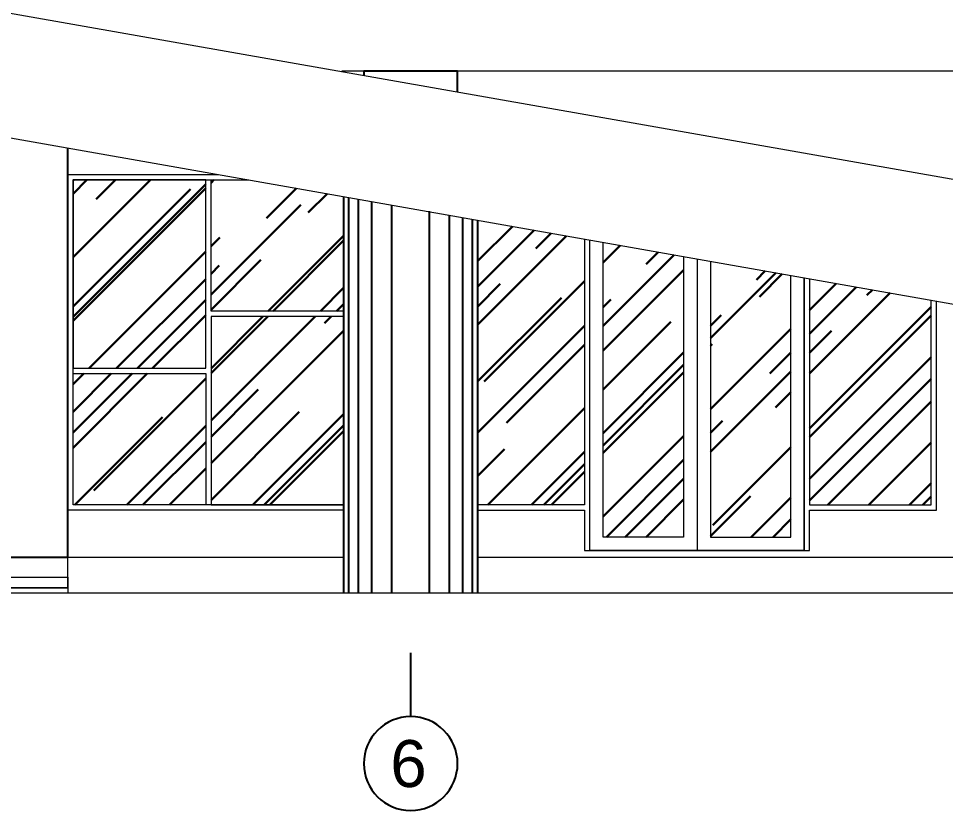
# Model space of a CAD drawing. Header units: inches. Extents: x 249 to 1192, y -18 to 440.
# Drawn here: x 627.48 to 634.4, y 256.93 to 262.84 of the extents above; entities that cross this region are included whole.
import ezdxf
from ezdxf.enums import TextEntityAlignment as Align

# ---------------------------------------------------------------- set-up
doc = ezdxf.new("R2010")
doc.units = ezdxf.units.IN
doc.header["$MEASUREMENT"] = 0
for name, color, linetype, lineweight in [('DINDING', 6, 'Continuous', 0), ('KACA', 141, 'Continuous', 30), ('KUSEN', 16, 'Continuous', 15), ('LANTAI', 135, 'Continuous', 9), ('TEXT (KETERANGAN)', 7, 'Continuous', 25)]:
    doc.layers.add(name, color=color, linetype=linetype, lineweight=lineweight)
doc.layers.add('KOLOM', color=5, linetype='Continuous')
doc.styles.add('S', font='SIMPLEX', dxfattribs={"width": 1.1})
doc.styles.get("Standard").update_dxf_attribs({"font": 'arial.ttf'})

# ---------------------------------------------------------------- blocks, each defined once
blk = doc.blocks.new('tampak depan')
at = {"layer": 'KACA'}
h = blk.add_hatch(dxfattribs=at)
h.set_pattern_fill('AR-RROOF', color=256, scale=0.5, angle=45, style=0)
h.set_pattern_definition([(45, (717.5783, 334.0419), (0.424264, 1.13137), [7.5, -1, 2.5, -0.5]), (45, (717.87176, 334.6889), (-0.82378, 0.11667), [1.5, -0.165, 3, -0.375]), (45, (717.45456, 334.5192), (1.601597, 2.075358), [4, -0.7, 2, -0.5])])
h.paths.add_polyline_path([(713.5781, 336.4669), (713.5781, 335.0619), (714.5679, 335.0619), (714.5679, 336.4669)])
h.paths.add_polyline_path([(714.5679, 335.0219), (713.5781, 335.0219), (713.5781, 334.0419), (714.5679, 334.0419)])
h.paths.add_polyline_path([(714.6079, 335.4469), (714.6079, 334.0419), (715.5978, 334.0419), (715.5978, 335.4469)])
h.paths.add_polyline_path([(715.5972, 335.4869), (715.5972, 336.342), (714.8887, 336.4669), (714.6079, 336.4669), (714.6079, 335.4869)])
h = blk.add_hatch(dxfattribs=at)
h.set_pattern_fill('AR-RROOF', color=256, scale=0.5, angle=45, style=0)
h.set_pattern_definition([(45, (716.59715, 333.8019), (0.424264, 1.13137), [7.5, -1, 2.5, -0.5]), (45, (716.8906, 334.4489), (-0.82378, 0.11667), [1.5, -0.165, 3, -0.375]), (45, (716.4734, 334.2792), (1.601597, 2.075358), [4, -0.7, 2, -0.5])])
h.paths.add_polyline_path([(717.3954, 336.0251), (716.5972, 336.1658), (716.5972, 334.0419), (717.3954, 334.0419)])
h.paths.add_polyline_path([(718.1354, 335.8946), (717.5354, 336.0004), (717.5354, 333.8019), (718.1354, 333.8019)])
h.paths.add_polyline_path([(718.3354, 333.8019), (718.9354, 333.8019), (718.9354, 335.7536), (718.3354, 335.8594)])
h.paths.add_polyline_path([(719.0754, 334.0419), (719.9828, 334.0419), (719.9828, 335.569), (719.0754, 335.7289)])
at = {"layer": 'DINDING'}
blk.add_lwpolyline([(721.7109, 337.2769), (715.5839, 337.2769)], dxfattribs=at)
blk.add_lwpolyline([(721.7109, 337.2769), (715.5839, 337.2769)], dxfattribs=at)
at = {"layer": 'KOLOM'}
for p, q in [((715.6354, 333.3819), (715.6354, 336.3353)), ((715.7072, 333.3819), (715.7072, 336.3226)), ((715.8076, 333.3819), (715.8076, 336.3049)), ((715.9559, 333.3819), (715.9559, 336.2788)), ((716.2384, 333.3819), (716.2384, 336.2336)), ((716.3867, 333.3819), (716.3867, 336.2029)), ((716.4871, 333.3819), (716.4871, 336.1852)), ((716.5589, 333.3819), (716.5589, 336.1725))]:
    blk.add_line(p, q, dxfattribs=at)
for points in [[(716.4479, 337.1248), (716.4479, 337.2769), (715.7479, 337.2769), (715.7479, 337.248)], [(712.9381, 336.8107), (712.9381, 333.6519), (713.5381, 333.6519), (713.5381, 336.705)], [(715.5972, 336.342), (715.5972, 333.3819)], [(716.5972, 336.1658), (716.5972, 333.3819)]]:
    blk.add_lwpolyline(points, dxfattribs=at)
at = {"layer": 'KUSEN'}
for points in [[(715.5972, 334.0019), (713.5381, 334.0019), (713.5381, 336.5069), (714.6618, 336.5069)], [(715.5972, 334.0419), (713.5781, 334.0419), (713.5781, 336.4669), (714.8887, 336.4669)], [(715.5972, 335.4869), (714.6079, 335.4869), (714.6079, 336.4669), (714.8887, 336.4669)], [(717.3954, 336.0251), (717.3954, 334.0419), (716.5972, 334.0419)], [(718.2354, 335.877), (718.2354, 333.7019), (717.4354, 333.7019), (717.4354, 336.018)], [(719.0354, 335.736), (719.0354, 333.7019), (717.4354, 333.7019), (717.4354, 336.018)], [(718.1354, 335.8946), (718.1354, 333.8019), (717.5354, 333.8019), (717.5354, 336.0004)], [(718.2354, 335.877), (718.2354, 333.7019), (719.0354, 333.7019), (719.0354, 335.736)], [(718.3354, 335.8594), (718.3354, 333.8019), (718.9354, 333.8019), (718.9354, 335.7536)], [(719.0754, 335.7289), (719.0754, 334.0419), (719.9828, 334.0419), (719.9828, 335.569)], [(716.5972, 334.0019), (717.3954, 334.0019), (717.3954, 333.7019), (719.0754, 333.7019), (719.0754, 334.0019), (720.0228, 334.0019), (720.0228, 335.5619)]]:
    blk.add_lwpolyline(points, dxfattribs=at)
for points in [[(714.5679, 336.4669), (713.5781, 336.4669), (713.5781, 335.0619), (714.5679, 335.0619)], [(714.6079, 334.0419), (715.5978, 334.0419), (715.5978, 335.4469), (714.6079, 335.4469)], [(713.5781, 335.0219), (714.5679, 335.0219), (714.5679, 334.0419), (713.5781, 334.0419)]]:
    blk.add_lwpolyline(points, close=True, dxfattribs=at)
at = {"layer": 'LANTAI'}
for points in [[(708.5987, 338.5071), (722.8609, 335.9954), (726.7222, 335.4889), (727.9995, 335.3136), (728.8215, 335.1928), (729.5543, 335.077), (730.1858, 334.9681), (730.7058, 334.868), (731.1056, 334.7781), (731.4722, 334.668), (731.5614, 334.6038)], [(709.4492, 333.6519), (715.5972, 333.6519)], [(716.5972, 333.6519), (720.2648, 333.6519)], [(737.8428, 333.3819), (680.2348, 333.3819)]]:
    blk.add_lwpolyline(points, dxfattribs=at)
blk.add_lwpolyline([(708.6482, 337.5669), (722.7042, 335.0893), (723.4889, 334.9511, -0.012316), (729.5321, 334.1523, -0.042697), (731.5614, 333.7064, 1.350287)], format="xyb", dxfattribs=at)
for points in [[(710.6581, 333.4219), (713.5381, 333.4219), (713.5381, 333.6519), (710.6581, 333.6519)], [(710.6581, 333.5019), (713.5381, 333.5019), (713.5381, 333.4219), (710.6581, 333.4219)], [(698.7471, 333.4219), (713.5381, 333.4219), (713.5381, 333.3819), (698.7471, 333.3819)]]:
    blk.add_lwpolyline(points, close=True, dxfattribs=at)
blk = doc.blocks.new('NAV')
blk.add_circle((0, -0.4), 0.35)
at = {"style": 'S', "width": 0.75, "flags": 4}
blk.add_attdef('AV', text='', height=0.3, dxfattribs=at).set_placement((0, -0.4), align=Align.MIDDLE)

msp = doc.modelspace()

# ---------------------------------------------------------------- linework, layer by layer
at = {"layer": 'TEXT (KETERANGAN)'}
msp.add_lwpolyline([(630.4082, 257.6327), (630.4082, 258.1078)], dxfattribs=at)

# ---------------------------------------------------------------- block references
at = {"layer": 'KOLOM'}
msp.add_blockref('tampak depan', (-85.6899, -74.829), dxfattribs=at)
at = {"layer": 'TEXT (KETERANGAN)'}
ref = msp.add_blockref('NAV', (630.4082, 257.6827), dxfattribs=dict(at, xscale=-1))
ref.add_attrib('AV', '6', dxfattribs={"layer": '0', "height": 0.35, "flags": 4}).set_placement((630.3917, 257.2827), align=Align.MIDDLE)

doc.saveas('drawing.dxf')
